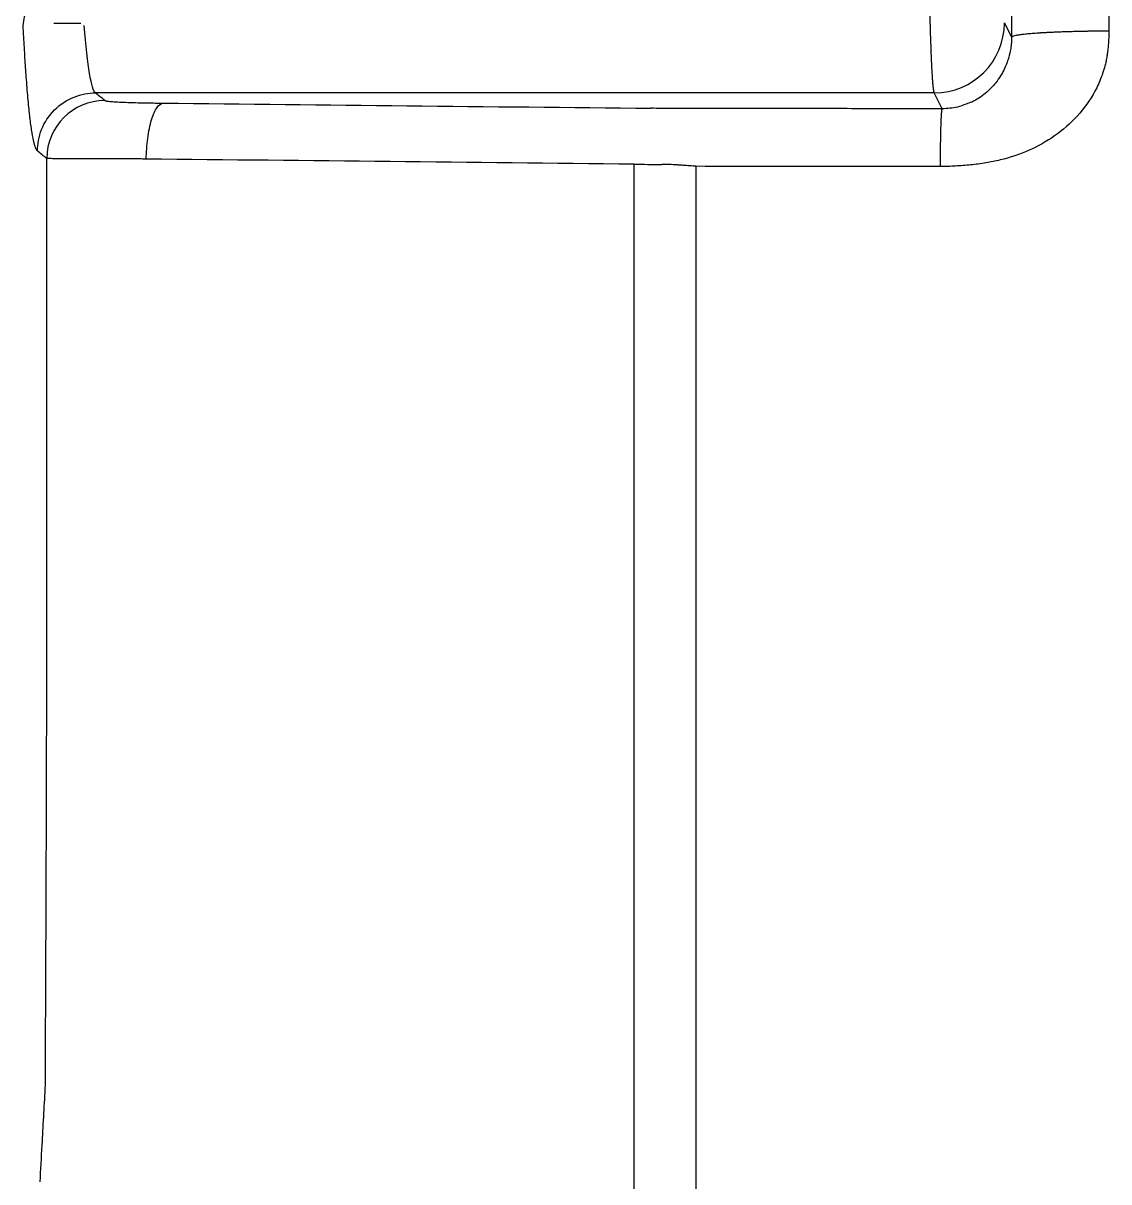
# Model space of a CAD drawing. Header units: inches. Extents: x 5877 to 13759, y 12099 to 29642.
# Drawn here: x 8021.6 to 8075.8, y 21705.1 to 21762.9 of the extents above; entities that cross this region are included whole.
import ezdxf

# ---------------------------------------------------------------- set-up
doc = ezdxf.new("R2010")
doc.units = ezdxf.units.IN
doc.header["$MEASUREMENT"] = 0
doc.layers.add('A-FUR2', color=6, linetype='Continuous')

msp = doc.modelspace()

# ---------------------------------------------------------------- linework, layer by layer
at = {"layer": 'A-FUR2', "color": 0}
for p, q in [((8023.132, 21762.919), (8024.48, 21762.919)), ((8070.61, 21762.935), (8070.969, 21762.218)), ((8067.111, 21759.437), (8025.22, 21759.437))]:
    msp.add_line(p, q, dxfattribs=at)
for centre, radius, start, end in [((8067.109, 21762.938), 3.501, 270.02766, 359.94623), ((8025.691, 21756.155), 2.903, 90.11432, 179.90704)]:
    msp.add_arc(centre, radius, start, end, dxfattribs=at)
for points, knots in [([(8075.794, 21781.759), (8075.795, 21781.193, 0), (8075.797, 21780.029, 0), (8075.801, 21778.234, 0), (8075.805, 21776.341, 0), (8075.808, 21774.352, 0), (8075.812, 21772.266, 0), (8075.815, 21770.321, 0), (8075.818, 21768.549, 0), (8075.818, 21767.237, 0), (8075.821, 21766.346, 0), (8075.822, 21765.829, 0), (8075.824, 21765.432, 0), (8075.823, 21764.987, 0), (8075.821, 21764.541, 0), (8075.82, 21764.094, 0), (8075.821, 21763.675, 0), (8075.824, 21763.244, 0), (8075.828, 21762.869, 0), (8075.826, 21762.615, 0), (8075.825, 21762.521, 0)], [0, 0, 0, 0, 0.088598, 0.182162, 0.280693, 0.384191, 0.492656, 0.606087, 0.687348, 0.768609, 0.810431, 0.825962, 0.849071, 0.872181, 0.895292, 0.918403, 0.941658, 0.960525, 0.985441, 1, 1, 1, 1]), ([(8070.937, 21781.115), (8070.938, 21780.572, 0), (8070.941, 21779.485, 0), (8070.944, 21777.853, 0), (8070.947, 21776.219, 0), (8070.951, 21774.585, 0), (8070.954, 21772.95, 0), (8070.956, 21771.314, 0), (8070.959, 21769.718, 0), (8070.962, 21767.785, 0), (8070.964, 21766.106, 0), (8070.966, 21764.64, 0), (8070.967, 21763.921, 0), (8070.967, 21763.363, 0), (8070.968, 21762.939, 0), (8070.968, 21762.559, 0), (8070.968, 21762.31, 0), (8070.969, 21762.218, 0)], [0, 0, 0, 0, 0.086585, 0.173169, 0.259753, 0.346338, 0.432922, 0.519506, 0.60609, 0.686092, 0.825965, 0.872184, 0.918408, 0.939882, 0.960527, 0.985442, 1, 1, 1, 1]), ([(8067.111, 21759.437), (8067.108, 21759.445, 0), (8067.102, 21759.46, 0), (8067.093, 21759.496, 0), (8067.085, 21759.541, 0), (8067.077, 21759.596, 0), (8067.068, 21759.66, 0), (8067.06, 21759.733, 0), (8067.052, 21759.814, 0), (8067.044, 21759.903, 0), (8067.036, 21760, 0), (8067.028, 21760.105, 0), (8067.021, 21760.217, 0), (8067.013, 21760.335, 0), (8067.006, 21760.46, 0), (8066.999, 21760.59, 0), (8066.992, 21760.727, 0), (8066.985, 21760.869, 0), (8066.978, 21761.016, 0), (8066.971, 21761.167, 0), (8066.965, 21761.324, 0), (8066.958, 21761.484, 0), (8066.952, 21761.648, 0), (8066.946, 21761.816, 0), (8066.94, 21761.987, 0), (8066.934, 21762.161, 0), (8066.928, 21762.338, 0), (8066.922, 21762.517, 0), (8066.917, 21762.699, 0), (8066.911, 21762.882, 0), (8066.906, 21763.067, 0), (8066.901, 21763.254, 0), (8066.896, 21763.441, 0), (8066.891, 21763.63, 0), (8066.886, 21763.819, 0), (8066.881, 21764.009, 0), (8066.876, 21764.199, 0), (8066.872, 21764.39, 0), (8066.868, 21764.58, 0), (8066.863, 21764.769, 0), (8066.859, 21764.958, 0), (8066.856, 21765.086, 0), (8066.855, 21765.149, 0)], [0, 0, 0, 0, 0.031863, 0.063374, 0.094532, 0.125338, 0.155791, 0.185894, 0.215644, 0.245043, 0.274089, 0.302784, 0.331127, 0.359118, 0.386757, 0.414044, 0.440979, 0.467563, 0.493794, 0.519674, 0.545202, 0.570377, 0.595201, 0.619674, 0.643794, 0.667562, 0.690979, 0.714043, 0.736756, 0.759117, 0.781126, 0.802783, 0.824088, 0.845041, 0.865642, 0.885891, 0.905788, 0.925334, 0.944528, 0.96337, 0.981861, 1, 1, 1, 1]), ([(8021.608, 21762.803), (8021.646, 21763.097, 0), (8021.698, 21763.494, 0), (8021.943, 21763.837, 0), (8022.006, 21763.925, 0)], [0, 0, 0, 0, 0.742677, 1, 1, 1, 1]), ([(8022.322, 21756.539), (8022.315, 21756.546, 0), (8022.3, 21756.56, 0), (8022.277, 21756.593, 0), (8022.255, 21756.634, 0), (8022.233, 21756.684, 0), (8022.211, 21756.743, 0), (8022.189, 21756.81, 0), (8022.167, 21756.886, 0), (8022.146, 21756.971, 0), (8022.099, 21757.175, 0), (8022.028, 21757.572, 0), (8021.936, 21758.287, 0), (8021.847, 21759.168, 0), (8021.779, 21760.005, 0), (8021.73, 21760.697, 0), (8021.699, 21761.182, 0), (8021.668, 21761.695, 0), (8021.637, 21762.233, 0), (8021.618, 21762.612, 0), (8021.608, 21762.803, 0)], [0, 0, 0, 0, 0.028006, 0.055925, 0.083764, 0.11153, 0.13923, 0.166873, 0.194465, 0.222015, 0.24953, 0.37424, 0.500223, 0.626082, 0.750805, 0.800279, 0.849892, 0.899687, 0.949708, 1, 1, 1, 1]), ([(8025.22, 21759.437), (8025.119, 21759.515, 0), (8025.02, 21759.841, 0), (8024.832, 21760.974, 0), (8024.744, 21761.78, 0), (8024.661, 21762.808, 0)], [0, 0, 0, 0, 0.5, 0.5, 1, 1, 1, 1]), ([(8075.825, 21762.521), (8075.824, 21762.426, 0), (8075.823, 21762.24, 0), (8075.811, 21761.966, 0), (8075.79, 21761.702, 0), (8075.761, 21761.449, 0), (8075.724, 21761.205, 0), (8075.668, 21760.922, 0), (8075.582, 21760.594, 0), (8075.415, 21760.105, 0), (8075.041, 21759.287, 0), (8074.294, 21758.246, 0), (8073.157, 21757.255, 0), (8071.843, 21756.52, 0), (8070.662, 21756.13, 0), (8069.674, 21755.933, 0), (8068.929, 21755.836, 0), (8068.295, 21755.791, 0), (8067.854, 21755.767, 0), (8067.602, 21755.758, 0), (8067.476, 21755.757, 0), (8067.416, 21755.757, 0)], [0, 0, 0, 0, 0.02347, 0.046107, 0.067935, 0.088981, 0.109276, 0.128852, 0.160506, 0.192967, 0.256618, 0.382284, 0.506345, 0.626599, 0.752187, 0.811846, 0.87566, 0.937769, 0.968886, 0.985061, 1, 1, 1, 1]), ([(8070.969, 21762.218), (8070.968, 21762.16, 0), (8070.967, 21762.046, 0), (8070.951, 21761.832, 0), (8070.925, 21761.641, 0), (8070.889, 21761.451, 0), (8070.856, 21761.312, 0), (8070.816, 21761.167, 0), (8070.763, 21761.001, 0), (8070.677, 21760.772, 0), (8070.59, 21760.598, 0), (8070.538, 21760.493, 0)], [0, 0, 0, 0, 0.093004, 0.180363, 0.340691, 0.399093, 0.494879, 0.578352, 0.652783, 0.791638, 1, 1, 1, 1]), ([(8075.825, 21762.521), (8075.752, 21762.521, 0), (8075.608, 21762.52, 0), (8075.394, 21762.519, 0), (8075.185, 21762.517, 0), (8074.982, 21762.515, 0), (8074.786, 21762.512, 0), (8074.596, 21762.508, 0), (8074.413, 21762.505, 0), (8074.239, 21762.501, 0), (8074.072, 21762.497, 0), (8073.914, 21762.492, 0), (8073.764, 21762.488, 0), (8073.623, 21762.484, 0), (8073.491, 21762.479, 0), (8073.367, 21762.474, 0), (8073.251, 21762.47, 0), (8073.144, 21762.465, 0), (8073.045, 21762.461, 0), (8072.954, 21762.457, 0), (8072.87, 21762.453, 0), (8072.794, 21762.449, 0), (8072.726, 21762.446, 0), (8072.664, 21762.442, 0), (8072.609, 21762.439, 0), (8072.561, 21762.437, 0), (8072.52, 21762.434, 0), (8072.484, 21762.432, 0), (8072.455, 21762.43, 0), (8072.432, 21762.429, 0), (8072.301, 21762.421, 0), (8072.074, 21762.405, 0), (8071.782, 21762.38, 0), (8071.532, 21762.354, 0), (8071.328, 21762.327, 0), (8071.17, 21762.3, 0), (8071.058, 21762.272, 0), (8070.988, 21762.245, 0), (8070.975, 21762.227, 0), (8070.969, 21762.218, 0)], [0, 0, 0, 0, 0.028636, 0.0568132, 0.0844715, 0.1115535, 0.1380046, 0.1637735, 0.1888124, 0.2130771, 0.236527, 0.2591253, 0.2808389, 0.3016383, 0.3214971, 0.3403927, 0.3583053, 0.3752179, 0.3911163, 0.4059884, 0.4198244, 0.4326165, 0.4443581, 0.4550445, 0.4646718, 0.4732371, 0.4807386, 0.4871748, 0.4925448, 0.496848, 0.5000841, 0.5654352, 0.6305472, 0.6951037, 0.7588045, 0.8213732, 0.8825637, 0.9421642, 1, 1, 1, 1]), ([(8070.538, 21760.493), (8070.501, 21760.427, 0), (8070.394, 21760.236, 0), (8070.126, 21759.855, 0), (8069.667, 21759.397, 0), (8069.162, 21759.033, 0), (8068.793, 21758.913, 0), (8068.698, 21758.882, 0)], [0, 0, 0, 0, 0.092958, 0.267819, 0.572784, 0.89012, 1, 1, 1, 1]), ([(8022.322, 21756.539), (8022.323, 21756.88, 0), (8022.385, 21757.248, 0), (8022.668, 21757.961, 0), (8022.89, 21758.304, 0), (8023.455, 21758.87, 0), (8023.798, 21759.091, 0), (8024.51, 21759.374, 0), (8024.879, 21759.437, 0), (8025.22, 21759.437, 0)], [0, 0, 0, 0, 0.25, 0.25, 0.5, 0.5, 0.75, 0.75, 1, 1, 1, 1]), ([(8025.685, 21759.058), (8025.689, 21759.056, 0), (8025.696, 21759.051, 0), (8025.718, 21759.045, 0), (8025.749, 21759.038, 0), (8025.788, 21759.032, 0), (8025.836, 21759.025, 0), (8025.939, 21759.014, 0), (8026.138, 21758.997, 0), (8026.497, 21758.977, 0), (8026.945, 21758.96, 0), (8027.406, 21758.947, 0), (8027.833, 21758.938, 0), (8028.203, 21758.932, 0), (8028.463, 21758.929, 0), (8028.593, 21758.927, 0)], [0, 0, 0, 0, 0.038014, 0.075855, 0.113604, 0.151343, 0.189155, 0.227122, 0.358072, 0.489091, 0.622865, 0.756679, 0.83787, 0.918703, 1, 1, 1, 1]), ([(8027.752, 21756.136), (8027.759, 21756.47, 0), (8027.783, 21756.825, 0), (8027.874, 21757.504, 0), (8027.94, 21757.827, 0), (8028.103, 21758.361, 0), (8028.199, 21758.571, 0), (8028.397, 21758.848, 0), (8028.498, 21758.916, 0), (8028.593, 21758.927, 0)], [0, 0, 0, 0, 0.25, 0.25, 0.5, 0.5, 0.75, 0.75, 1, 1, 1, 1]), ([(8067.507, 21758.645), (8067.434, 21758.646, 0), (8067.181, 21758.647, 0), (8066.642, 21758.646, 0), (8065.783, 21758.647, 0), (8064.603, 21758.648, 0), (8063.103, 21758.65, 0), (8061.283, 21758.652, 0), (8059.142, 21758.654, 0), (8056.681, 21758.657, 0), (8054.934, 21758.659, 0), (8054.007, 21758.66, 0)], [0, 0, 0, 0, 0.016263, 0.056131, 0.119757, 0.207151, 0.318263, 0.453103, 0.611673, 0.793972, 1, 1, 1, 1]), ([(8067.416, 21755.757), (8067.416, 21755.817, 0), (8067.417, 21755.937, 0), (8067.418, 21756.119, 0), (8067.419, 21756.303, 0), (8067.421, 21756.488, 0), (8067.423, 21756.672, 0), (8067.426, 21756.855, 0), (8067.429, 21757.035, 0), (8067.432, 21757.21, 0), (8067.436, 21757.38, 0), (8067.44, 21757.543, 0), (8067.444, 21757.697, 0), (8067.449, 21757.842, 0), (8067.453, 21757.977, 0), (8067.458, 21758.1, 0), (8067.464, 21758.212, 0), (8067.469, 21758.311, 0), (8067.474, 21758.397, 0), (8067.48, 21758.47, 0), (8067.485, 21758.53, 0), (8067.491, 21758.577, 0), (8067.496, 21758.612, 0), (8067.501, 21758.636, 0), (8067.505, 21758.642, 0), (8067.507, 21758.645, 0)], [0, 0, 0, 0, 0.039897, 0.08068, 0.122298, 0.164695, 0.207803, 0.251548, 0.295848, 0.340613, 0.38575, 0.431158, 0.476733, 0.52237, 0.567961, 0.613402, 0.658587, 0.703416, 0.747792, 0.791626, 0.834834, 0.877339, 0.919074, 0.959978, 1, 1, 1, 1]), ([(8068.698, 21758.882), (8068.556, 21758.825, 0), (8068.189, 21758.676, 0), (8067.766, 21758.657, 0), (8067.507, 21758.645, 0)], [0, 0, 0, 0, 0.3873903, 1, 1, 1, 1]), ([(8022.714, 21709.719), (8022.717, 21710.261, 0), (8022.722, 21711.344, 0), (8022.73, 21712.969, 0), (8022.738, 21714.596, 0), (8022.745, 21716.223, 0), (8022.751, 21717.852, 0), (8022.758, 21719.481, 0), (8022.763, 21721.111, 0), (8022.769, 21722.742, 0), (8022.773, 21724.374, 0), (8022.778, 21726.007, 0), (8022.782, 21727.64, 0), (8022.785, 21729.275, 0), (8022.789, 21731.377, 0), (8022.793, 21733.945, 0), (8022.796, 21736.981, 0), (8022.798, 21740.016, 0), (8022.798, 21743.051, 0), (8022.796, 21746.086, 0), (8022.793, 21749.121, 0), (8022.79, 21751.143, 0), (8022.788, 21756.16, 0)], [0, 0, 0, 0, 0.0384796, 0.0769529, 0.1154215, 0.1538869, 0.1923504, 0.2308137, 0.269278, 0.3077449, 0.3462159, 0.3846924, 0.4231758, 0.4616677, 0.5001695, 0.5716125, 0.643027, 0.7144224, 0.785808, 0.8571933, 0.9285875, 1, 1, 1, 1]), ([(8027.752, 21756.136), (8027.668, 21756.137, 0), (8027.499, 21756.137, 0), (8027.247, 21756.137, 0), (8026.994, 21756.137, 0), (8026.741, 21756.138, 0), (8026.489, 21756.138, 0), (8026.238, 21756.139, 0), (8025.99, 21756.139, 0), (8025.744, 21756.14, 0), (8025.503, 21756.141, 0), (8025.267, 21756.141, 0), (8025.036, 21756.142, 0), (8024.813, 21756.143, 0), (8024.597, 21756.143, 0), (8024.389, 21756.144, 0), (8024.046, 21756.146, 0), (8023.578, 21756.149, 0), (8023.208, 21756.152, 0), (8022.997, 21756.154, 0), (8022.892, 21756.156, 0), (8022.819, 21756.158, 0), (8022.798, 21756.159, 0), (8022.788, 21756.16, 0)], [0, 0, 0, 0, 0.030522, 0.061624, 0.093296, 0.125528, 0.158304, 0.191609, 0.225425, 0.25973, 0.294501, 0.329713, 0.365337, 0.401344, 0.437701, 0.474374, 0.511325, 0.630328, 0.773123, 0.831232, 0.888492, 0.944784, 1, 1, 1, 1]), ([(8052.117, 21569.533), (8052.117, 21715.638, 0), (8052.118, 21716.862, 0), (8052.118, 21719.086, 0), (8052.118, 21722.083, 0), (8052.119, 21725.856, 0), (8052.119, 21730.407, 0), (8052.119, 21735.604, 0), (8052.119, 21740.916, 0), (8052.119, 21745.811, 0), (8052.119, 21749.891, 0), (8052.119, 21753.155, 0), (8052.118, 21755.058, 0), (8052.118, 21755.874, 0)], [0, 0, 0, 0, 0.035784, 0.090574, 0.16437, 0.257171, 0.368976, 0.499786, 0.639825, 0.759867, 0.859911, 0.939956, 1, 1, 1, 1]), ([(8052.117, 21715.154), (8052.117, 21715.638, 0), (8052.118, 21716.862, 0), (8052.118, 21719.086, 0), (8052.118, 21722.083, 0), (8052.119, 21725.856, 0), (8052.119, 21730.407, 0), (8052.119, 21735.604, 0), (8052.119, 21740.916, 0), (8052.119, 21745.811, 0), (8052.119, 21749.891, 0), (8052.119, 21753.155, 0), (8052.118, 21755.058, 0), (8052.118, 21755.874, 0)], [0, 0, 0, 0, 0.035784, 0.090574, 0.16437, 0.257171, 0.368976, 0.499786, 0.639825, 0.759867, 0.859911, 0.939956, 1, 1, 1, 1]), ([(8055.206, 21755.771), (8055.11, 21755.778, 0), (8054.931, 21755.793, 0), (8054.682, 21755.812, 0), (8054.47, 21755.827, 0), (8054.199, 21755.844, 0), (8053.879, 21755.862, 0), (8053.619, 21755.866, 0), (8053.5, 21755.868, 0)], [0, 0, 0, 0, 0.167285, 0.313019, 0.437106, 0.539484, 0.789398, 1, 1, 1, 1]), ([(8055.206, 21755.771), (8055.206, 21755.256, 0), (8055.206, 21753.996, 0), (8055.206, 21751.756, 0), (8055.206, 21748.82, 0), (8055.207, 21744.076, 0), (8055.208, 21737.829, 0), (8055.208, 21731.791, 0), (8055.208, 21727.304, 0), (8055.208, 21724.29, 0), (8055.208, 21721.278, 0), (8055.207, 21718.269, 0), (8055.207, 21716.266, 0), (8055.207, 21569.529, 0)], [0, 0, 0, 0, 0.038059, 0.093286, 0.165682, 0.255244, 0.444119, 0.627618, 0.702094, 0.776571, 0.851047, 0.925524, 1, 1, 1, 1]), ([(8055.206, 21755.771), (8055.206, 21755.256, 0), (8055.206, 21753.996, 0), (8055.206, 21751.756, 0), (8055.206, 21748.82, 0), (8055.207, 21744.076, 0), (8055.208, 21737.829, 0), (8055.208, 21731.791, 0), (8055.208, 21727.304, 0), (8055.208, 21724.29, 0), (8055.208, 21721.278, 0), (8055.207, 21718.269, 0), (8055.207, 21716.266, 0), (8055.207, 21715.265, 0)], [0, 0, 0, 0, 0.038059, 0.093286, 0.165682, 0.255244, 0.444119, 0.627618, 0.702094, 0.776571, 0.851047, 0.925524, 1, 1, 1, 1]), ([(8067.416, 21755.757), (8067.142, 21755.757, 0), (8066.563, 21755.757, 0), (8065.761, 21755.759, 0), (8064.969, 21755.76, 0), (8064.219, 21755.76, 0), (8063.426, 21755.761, 0), (8060.421, 21755.765, 0), (8057.681, 21755.768, 0), (8055.206, 21755.771, 0)], [0, 0, 0, 0, 0.06721, 0.142347, 0.196931, 0.261855, 0.326783, 0.391712, 1, 1, 1, 1]), ([(8022.455, 21705.066), (8022.488, 21705.676, 0), (8022.573, 21707.226, 0), (8022.661, 21708.778, 0), (8022.714, 21709.719, 0)], [0, 0, 0, 0, 0.3930819, 1, 1, 1, 1])]:
    msp.add_open_spline(points, degree=3, knots=knots, dxfattribs=at)
for points in [[(8025.685, 21759.058), (8025.525, 21759.184, 0), (8025.37, 21759.311, 0), (8025.22, 21759.437, 0)], [(8067.507, 21758.645), (8067.375, 21758.909, 0), (8067.243, 21759.173, 0), (8067.111, 21759.437, 0)], [(8028.593, 21758.927), (8036.715, 21758.841, 0), (8044.837, 21758.755, 0), (8052.959, 21758.669, 0)], [(8054.007, 21758.66), (8053.653, 21758.662, 0), (8053.303, 21758.665, 0), (8052.959, 21758.669, 0)], [(8022.788, 21756.16), (8022.628, 21756.286, 0), (8022.473, 21756.412, 0), (8022.322, 21756.539, 0)], [(8052.118, 21755.874), (8043.996, 21755.961, 0), (8035.874, 21756.049, 0), (8027.752, 21756.136, 0)], [(8052.118, 21755.874), (8052.572, 21755.871, 0), (8053.033, 21755.869, 0), (8053.5, 21755.868, 0)]]:
    msp.add_open_spline(points, degree=3, dxfattribs=at)

doc.saveas('drawing.dxf')
